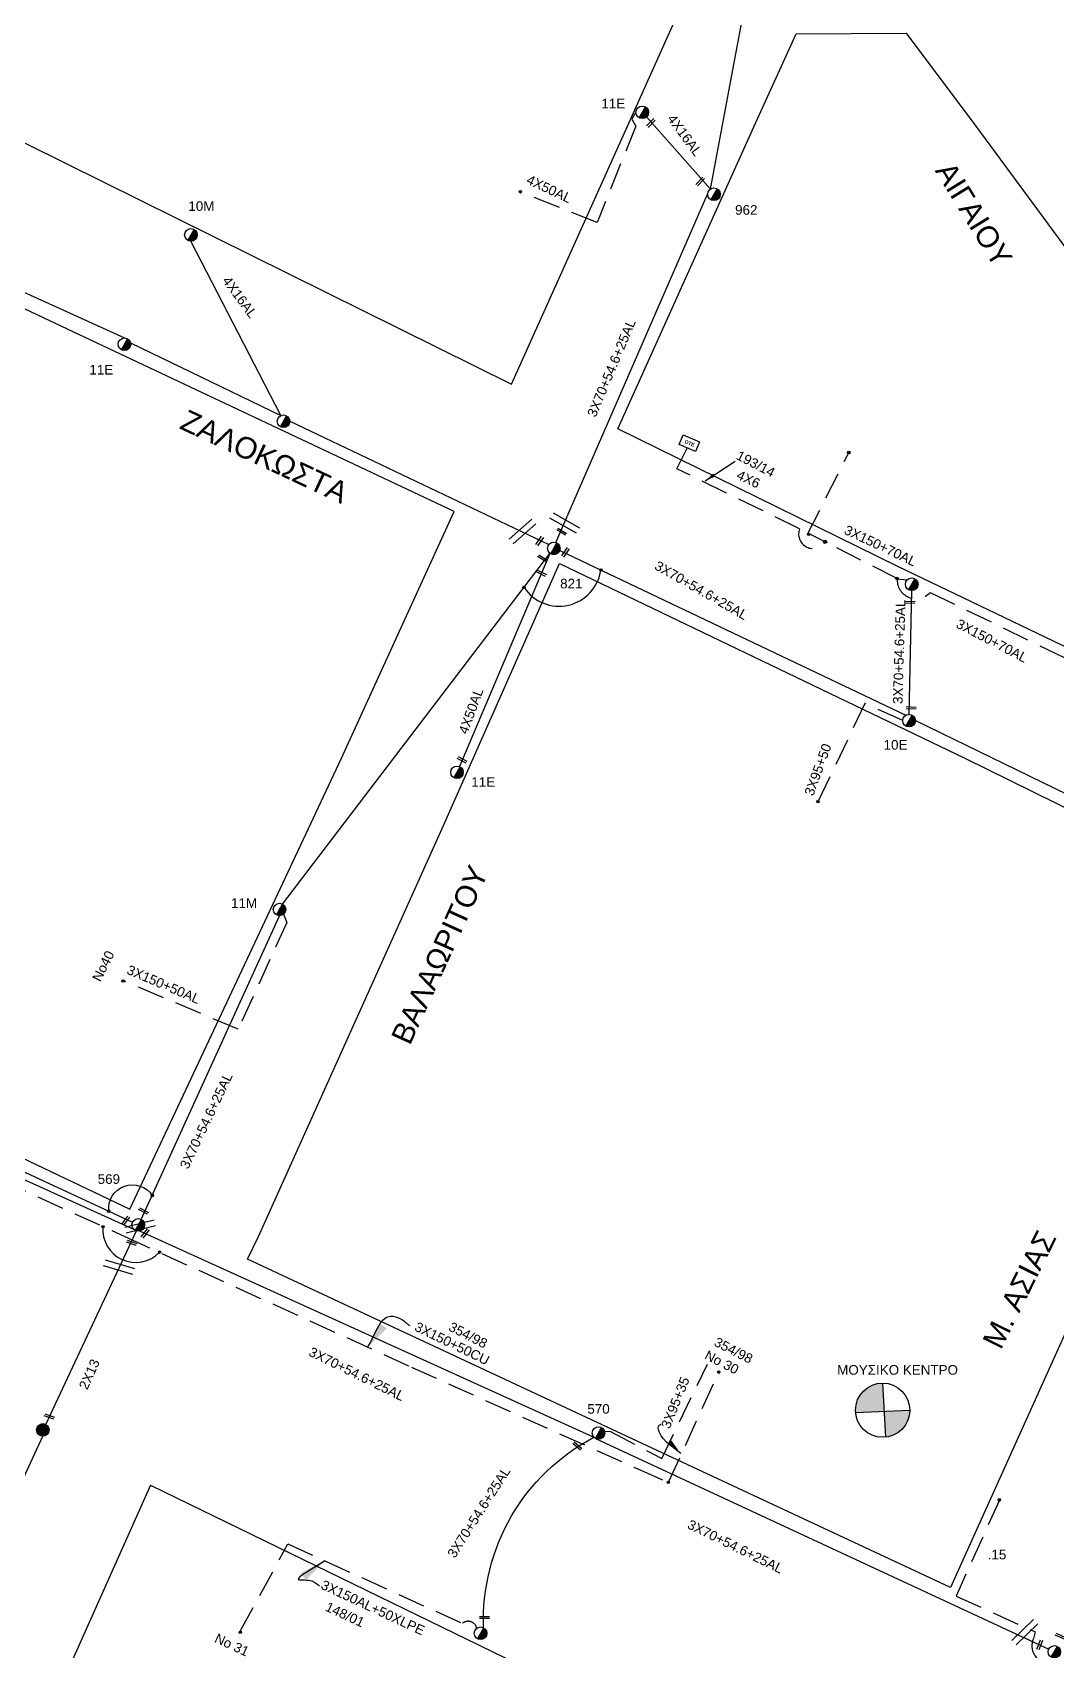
# Model space of a CAD drawing. Header units: millimetres. Extents: x 926 to 2032, y 728 to 1260.
# Drawn here: x 1060.8 to 1156.8, y 811.9 to 963.6 of the extents above; entities that cross this region are included whole.
import ezdxf

# ---------------------------------------------------------------- set-up
doc = ezdxf.new("R2010")
doc.units = ezdxf.units.MM
doc.linetypes.add('DASHED', pattern=[19.05, 12.7, -6.35])
for name, color, linetype in [('Pillar OTE', 7, 'Continuous'), ('Άγνωστα', 7, 'Continuous'), ('Γέφυρες Εναέριου Δικτύου', 7, 'Continuous'), ('Γυμνά εναέρια ΧΤ (3Φ)   4x16AL', 7, 'Continuous'), ('Γυμνά εναέρια ΧΤ (3Φ)   4x50AL', 7, 'Continuous'), ('Επιγραφές - Σχήματα', 7, 'Continuous'), ('Καλώδια ΧΤ   3x150+50AL', 7, 'DASHED'), ('Καλώδια ΧΤ   3x150+50CU', 7, 'DASHED'), ('Καλώδια ΧΤ   3x150+70AL', 7, 'DASHED'), ('Καλώδια ΧΤ   3x150AL+50XLPE', 7, 'DASHED'), ('Καλώδια ΧΤ   3x95+50 AL XLPE', 7, 'DASHED'), ('Μηχανική τομή', 7, 'Continuous'), ('Στύλος Ξύλινος', 7, 'Continuous'), ('Στύλος Ξύλινος @ 1', 7, 'Continuous'), ('Στύλος ΦΜ', 7, 'Continuous'), ('Στύλος ΦΜ @ 1', 7, 'Continuous'), ('Συνδέσεις', 7, 'Continuous'), ('Συνεστραμμένα ΧΤ   3x70+54.6+25 AL', 7, 'SYN_LINE'), ('Τομή', 7, 'Continuous'), ('Υπόβαθρο ΔΕΗ', 7, 'Continuous'), ('Υπόγεια καλώδια Δικτύου ΧΤ και Παρ. ΧΤ - 3X150+70 AL', 7, 'DASHED'), ('Υπόγεια καλώδια Παροχών ΧΤ   .15', 7, 'DASHED'), ('Υπόγεια καλώδια Παροχών ΧΤ   4x50AL', 7, 'DASHED'), ('Υπόγεια καλώδια Παροχών ΧΤ   4x6', 7, 'DASHED')]:
    doc.layers.add(name, color=color, linetype=linetype)
doc.styles.get("Standard").update_dxf_attribs({"font": 'arial.ttf'})
doc.linetypes.add('SYN_LINE', pattern='A,0.5,-0.0001,["/\\/\\/\\/",Standard,S=0.1,R=0,X=0,Y=-0.05],-0.25', length=0.7501)
doc.dimstyles.new('ISO-25', dxfattribs={"dimtxt": 2.5, "dimasz": 2.5, "dimexe": 1.25, "dimexo": 0.625, "dimtad": 1, "dimtxsty": 'Standard', "dimcen": 2.5, "dimadec": 0, "dimazin": 0, "dimtfac": 1, "dimtmove": 0, "dimatfit": 3, "dimfxl": 1, "dimarcsym": 0})

# ---------------------------------------------------------------- blocks, each defined once
blk = doc.blocks.new('ΥΠΑΡΧΩΝ ΤΣΙΜΕΝΤΕΝΙΟΣ ΣΤΥΛΟΣ')
at = {"layer": 'Στύλος ΦΜ'}
blk.add_hatch(color=256, dxfattribs=at).paths.add_polyline_path([(-1.29, -2.28, 0.574793), (2.62, 0, 0.268822), (1.3, 2.27)])
blk.add_line((-1.29, -2.28), (1.3, 2.27), dxfattribs=at)
blk.add_circle((0, 0), 2.62, dxfattribs=at)
at = {"layer": 'Στύλος ΦΜ', "flags": 4}
for tag, p in [('ΤΥΠΟΣ', (-4.91, 3.03)), ('ΑΡΙΘΜΟΣ', (-4.68, 8.05))]:
    blk.add_attdef(tag, p, '', height=4, dxfattribs=at)
blk = doc.blocks.new('_ΣΥΝΔΕΣΗ')
at = {"layer": 'Συνδέσεις', "linetype": 'SYN_LINE', "ltscale": 40}
blk.add_hatch(color=256, dxfattribs=at).paths.add_polyline_path([(0.5, -0.01, 1), (-0.5, -0.01, 1)])
at = {"layer": 'Συνδέσεις'}
blk.add_circle((0, -0.01), 0.5, dxfattribs=at)
blk = doc.blocks.new('ΜΗΧΑΝΙΚΗ ΤΟΜΗ')
at = {"layer": 'Μηχανική τομή', "ltscale": 40}
for p, q in [((-1.89, 0.78), (1.89, 0.78)), ((1.89, 0), (-1.89, 0))]:
    blk.add_line(p, q, dxfattribs=at)
blk = doc.blocks.new('ΤΟΜΗ')
at = {"layer": 'Τομή', "ltscale": 40}
for p, q in [((-5.68, 0), (5.68, 0)), ((5.68, -2.33), (-5.68, -2.33))]:
    blk.add_line(p, q, dxfattribs=at)
blk = doc.blocks.new('ΥΠΑΡΧΩΝ ΞΥΛΙΝΟΣ ΣΤΥΛΟΣ')
at = {"layer": 'Στύλος Ξύλινος'}
h = blk.add_hatch(color=7, dxfattribs=at)
h.paths.add_polyline_path([(-2.62, 0, 0.270008), (-1.29, -2.28), (1.3, 2.27, 0.576266)])
h.paths.add_polyline_path([(-1.29, -2.28, 0.574793), (2.62, 0, 0.268822), (1.3, 2.27)])
at = {"layer": 'Στύλος Ξύλινος', "color": 7}
blk.add_line((-1.29, -2.28), (1.3, 2.27), dxfattribs=at)
blk.add_circle((0, 0), 2.62, dxfattribs=at)
at = {"layer": 'Στύλος Ξύλινος', "flags": 4}
for tag, p in [('ΑΡΙΘΜΟΣ', (-4.91, 8.6)), ('ΤΥΠΟΣ', (-4.85, 3.39))]:
    blk.add_attdef(tag, p, '', height=4, dxfattribs=at)
blk = doc.blocks.new('TSONTA XT1')
at = {"ltscale": 40}
h = blk.add_hatch(color=256, dxfattribs=at)
h.dxf.hatch_style = 1
h.paths.add_polyline_path([(595.96, 2487.66), (597.07, 2488.77), (595.96, 2489.87), (594.85, 2488.77)])
blk.add_lwpolyline([(594.85, 2488.77), (595.96, 2489.87), (597.07, 2488.77), (595.96, 2487.66)], close=True, dxfattribs=at)
blk = doc.blocks.new('PILLAR ΟΤΕ')
at = {"layer": 'Pillar OTE', "ltscale": 40}
blk.add_lwpolyline([(-3.31, 2.02), (3.39, 2.02), (3.39, -1.99), (-3.31, -1.99)], close=True, dxfattribs=at)
at = {"layer": 'Pillar OTE', "insert": (-1.81, 0.71), "char_height": 1.3575, "width": 109.961, "attachment_point": 1}
blk.add_mtext('{\\fArial|b1|i0|c161|p34;OTE}', dxfattribs=at)

msp = doc.modelspace()

# ---------------------------------------------------------------- hatches: boundary and pattern name
at = {"layer": 'Επιγραφές - Σχήματα'}
for points in [[(1140.59, 834.29), (1140.46, 836.93, 0.414214), (1137.92, 834.39, 0.018884), (1137.93, 834.19)], [(1143.01, 834.39), (1140.59, 834.29), (1140.72, 831.86, 0.385387)]]:
    msp.add_hatch(color=1, dxfattribs=at).paths.add_polyline_path(points)

# ---------------------------------------------------------------- linework, layer by layer
at = {"layer": 'Άγνωστα', "color": 151}
for points in [[(1062.03, 833.05), (1070.51, 851.2)], [(1048.55, 803.43), (1061.74, 831.95)]]:
    msp.add_lwpolyline(points, dxfattribs=at)
at = {"layer": 'Άγνωστα', "color": 173, "linetype": 'DASHED', "ltscale": 0.2}
msp.add_lwpolyline([(1114.41, 832.42), (1114.94, 832.38), (1119.75, 829.86), (1124.04, 838.71)], dxfattribs=at)
at = {"layer": 'Άγνωστα', "color": 133, "linetype": 'DASHED', "ltscale": 0.2}
msp.add_lwpolyline([(1120.39, 827.63), (1125.1, 837.95)], dxfattribs=at)
at = {"layer": 'Γέφυρες Εναέριου Δικτύου', "ltscale": 0.2}
for points in [[(1067.92, 853.05, -0.785124), (1072, 854.52, 0.664226)], [(1067.37, 851.6, 0.712373), (1072.67, 849.2, -0.430583)]]:
    msp.add_lwpolyline(points, format="xyb", dxfattribs=at)
at = {"layer": 'Γυμνά εναέρια ΧΤ (3Φ)   4x16AL', "color": 133}
msp.add_lwpolyline([(1124.31, 948.86), (1118.32, 955.62)], dxfattribs=at)
at = {"layer": 'Γυμνά εναέρια ΧΤ (3Φ)   4x16AL', "color": 173}
msp.add_lwpolyline([(1084.05, 927.63), (1075.62, 943.98)], dxfattribs=at)
at = {"layer": 'Γυμνά εναέρια ΧΤ (3Φ)   4x50AL', "color": 6}
msp.add_lwpolyline([(1109.28, 914.71), (1100.79, 894.73)], dxfattribs=at)
at = {"layer": 'Επιγραφές - Σχήματα', "color": 1}
for points in [[(1140.46, 836.93), (1140.72, 831.86)], [(1137.93, 834.19), (1143.01, 834.39)]]:
    msp.add_lwpolyline(points, dxfattribs=at)
msp.add_circle((1140.46, 834.39), 2.54, dxfattribs=at)
at = {"layer": 'Καλώδια ΧΤ   3x150+50AL', "color": 6, "ltscale": 0.2}
msp.add_lwpolyline([(1084.3, 880.88), (1084.6, 880.12), (1080.06, 870.1), (1069.37, 874.6)], dxfattribs=at)
at = {"layer": 'Καλώδια ΧΤ   3x150+50CU', "color": 133, "ltscale": 0.2}
msp.add_lwpolyline([(1005.69, 881.27, 0.953028), (1007.75, 879.13), (1024.71, 871.51), (1043.95, 862.34), (1069.43, 850.66), (1096.29, 838.44), (1117.52, 828.88), (1120.38, 827.61)], format="xyb", dxfattribs=at)
at = {"layer": 'Καλώδια ΧΤ   3x150+70AL', "color": 6, "ltscale": 0.2}
msp.add_lwpolyline([(1141.82, 912.36), (1133.65, 916.51)], dxfattribs=at)
msp.add_lwpolyline([(1141.82, 912.36, 0.715204), (1144.91, 911.06), (1159.89, 903.77)], format="xyb", dxfattribs=at)
at = {"layer": 'Καλώδια ΧΤ   3x150AL+50XLPE', "color": 173, "ltscale": 0.2}
msp.add_lwpolyline([(1080.25, 813.68), (1084.71, 821.85), (1101.07, 814.41, -0.564665), (1102.41, 813.95, -7.847193)], format="xyb", dxfattribs=at)
at = {"layer": 'Καλώδια ΧΤ   3x95+50 AL XLPE', "color": 6, "linetype": 'DASHED', "ltscale": 0.2}
msp.add_lwpolyline([(1142.35, 899.03), (1138.8, 900.64), (1134.39, 891.42)], dxfattribs=at)
at = {"layer": 'Συνεστραμμένα ΧΤ   3x70+54.6+25 AL', "color": 133, "ltscale": 20}
for points in [[(1124.31, 948.86), (1130.59, 982.26)], [(1109.82, 915.74), (1124.06, 948.38)]]:
    msp.add_lwpolyline(points, dxfattribs=at)
at = {"layer": 'Συνεστραμμένα ΧΤ   3x70+54.6+25 AL', "color": 173, "ltscale": 20}
for points in [[(1055.46, 941.22), (1069.39, 934.91)], [(1069.97, 934.45), (1084.05, 927.63)], [(1084.89, 927.1), (1109.16, 915.54)], [(1040.43, 865.8), (1041.5, 864.39), (1070.24, 851.37)], [(1070.81, 851.19), (1113.4, 831.85)], [(1113.54, 831.74), (1156.03, 811.99)]]:
    msp.add_lwpolyline(points, dxfattribs=at)
at = {"layer": 'Συνεστραμμένα ΧΤ   3x70+54.6+25 AL', "color": 6, "ltscale": 20}
for points in [[(1110.19, 914.99), (1142.64, 899.54)], [(1084.21, 881.84), (1109.28, 914.71)], [(1142.94, 899.62), (1143.19, 911.23)], [(1143.53, 899.03), (1162.49, 889.84)], [(1070.97, 852.27), (1083.92, 880.74)], [(1040.43, 865.8), (1070.15, 852.01)]]:
    msp.add_lwpolyline(points, dxfattribs=at)
at = {"layer": 'Συνεστραμμένα ΧΤ   3x70+54.6+25 AL', "color": 173, "ltscale": 20}
msp.add_lwpolyline([(1103.06, 813.99, -0.289022), (1113.4, 831.85, -1.586686)], format="xyb", dxfattribs=at)
at = {"layer": 'Υπόβαθρο ΔΕΗ'}
for points in [[(1116.54, 954.76), (1129.02, 982.58), (1089.82, 1024.17), (1072.77, 1034.21), (1057.16, 1001.58), (1038.68, 963.57), (1056.83, 954.76), (1105.66, 930.57)], [(1149.21, 954.76), (1185.92, 904.96), (1181.16, 894.64), (1141.9, 913.49), (1115.63, 926.39), (1128.42, 954.76), (1132.37, 963.42), (1142.68, 963.48)]]:
    msp.add_lwpolyline(points, close=True, dxfattribs=at)
for points in [[(1003.4, 885.13), (1042.21, 866.42), (1069.88, 853.23), (1089.73, 895.53), (1100.3, 918.65), (1062.39, 936.52), (1033.47, 950.21), (1020.92, 922.54), (1003.4, 885.13)], [(1081.95, 850.66), (1099.16, 888.92), (1110.16, 913.75), (1148.18, 895.51), (1175.57, 882.01), (1161.66, 850.66), (1146.82, 817.78), (1080.93, 848.54), (1081.95, 850.66)], [(1071.83, 827.37), (1034.33, 743.46)], [(1071.83, 827.37), (1137.16, 795.56), (1113.82, 742.11)]]:
    msp.add_lwpolyline(points, dxfattribs=at)
msp.add_arc((1110.14, 913.7), 3.94, 213.365, 352.0461, dxfattribs=at)
at = {"layer": 'Υπόγεια καλώδια Δικτύου ΧΤ και Παρ. ΧΤ - 3X150+70 AL', "color": 6, "ltscale": 0.2}
msp.add_lwpolyline([(1133.42, 916.51), (1137.34, 924.27)], dxfattribs=at)
at = {"layer": 'Υπόγεια καλώδια Δικτύου ΧΤ και Παρ. ΧΤ - 3X150+70 AL', "color": 27, "ltscale": 0.2}
msp.add_lwpolyline([(1141.72, 912.32), (1142.79, 912.24)], dxfattribs=at)
at = {"layer": 'Υπόγεια καλώδια Παροχών ΧΤ   .15', "color": 151, "ltscale": 0.2}
msp.add_lwpolyline([(1151.41, 825.96), (1147.34, 816.96), (1154.76, 813.61), (1154.6, 812.99, 0.644622), (1156.58, 810.72, -0.458489)], format="xyb", dxfattribs=at)
at = {"layer": 'Υπόγεια καλώδια Παροχών ΧΤ   4x50AL', "color": 133, "ltscale": 0.2}
msp.add_lwpolyline([(1117.34, 956.06), (1116.94, 955.43), (1117.32, 954.76), (1113.7, 945.72), (1106.6, 948.56)], dxfattribs=at)
at = {"layer": 'Υπόγεια καλώδια Παροχών ΧΤ   4x6', "color": 6, "linetype": 'DASHED', "ltscale": 0.2}
msp.add_lwpolyline([(1134.99, 915.63, -0.831137), (1132.67, 917.01), (1121.18, 922.65), (1122.13, 924.59)], format="xyb", dxfattribs=at)

# ---------------------------------------------------------------- block references
at = {"layer": 'Pillar OTE', "xscale": 0.25, "yscale": 0.25, "zscale": 0.25, "rotation": 336.9849065854682}
msp.add_blockref('PILLAR ΟΤΕ', (1122.33, 925.04), dxfattribs=at)
at = {"layer": 'Μηχανική τομή'}
for p, xscale, yscale, zscale, rotation in [((1118.81, 954.99), 0.2500000000000186, 0.2500000000000186, 0.2500000000000186, 45.84782750002609), ((1123.43, 949.5), 0.2500000000000186, 0.2500000000000186, 0.2500000000000186, 45.84782750002609), ((1123.43, 949.5), 0.2500000000000186, 0.2500000000000186, 0.2500000000000186, 45.84782750002609), ((1108.39, 915.82), 0.2499999999999856, 0.2499999999999856, 0.2499999999999856, 55.52971952858554), ((1110.32, 916.67), 0.2499999999999435, 0.2499999999999435, 0.2499999999999435, 328.6150786816195), ((1110.82, 914.75), 0.2499999999999856, 0.2499999999999856, 0.2499999999999856, 55.52971952858554), ((1108.52, 914.16), 0.2499999999999435, 0.2499999999999435, 0.2499999999999435, 328.6150786816195), ((1108.45, 912.76), 0.2500000000000018, 0.2500000000000018, 0.2500000000000018, 332.9246474525078), ((1143.02, 910.02), 0.2500000000000006, 0.2500000000000006, 0.2500000000000006, 357.3554748419702), ((1143.13, 900.13), 0.2500000000000006, 0.2500000000000006, 0.2500000000000006, 357.3554748419702), ((1100.99, 895.27), 0.2500000000000018, 0.2500000000000018, 0.2500000000000018, 332.9246474525078), ((1069.58, 852.1), 0.2500000000000104, 0.2500000000000104, 0.2500000000000104, 53.28243337071995), ((1071.13, 852.98), 0.2500000000000018, 0.2500000000000018, 0.2500000000000018, 332.9246474525078), ((1071.41, 850.91), 0.2500000000000104, 0.2500000000000104, 0.2500000000000104, 53.28243337071995), ((1070.03, 850), 0.2499999999999903, 0.2499999999999903, 0.2499999999999903, 340.5964267572301), ((1062.32, 833.7), 0.2499999999999903, 0.2499999999999903, 0.2499999999999903, 340.5964267572301), ((1111.78, 830.96), 0.2499999999999873, 0.2499999999999873, 0.2499999999999873, 318.4804697948467), ((1157.08, 813.11), 0.2500000000000259, 0.2500000000000259, 0.2500000000000259, 335.7658886918294), ((1155.27, 812.36), 0.250000000000042, 0.250000000000042, 0.250000000000042, 68.32263030041895)]:
    msp.add_blockref('ΜΗΧΑΝΙΚΗ ΤΟΜΗ', p, dxfattribs=dict(at, xscale=xscale, yscale=yscale, zscale=zscale, rotation=rotation))
at = {"layer": 'Μηχανική τομή', "xscale": 0.25, "yscale": 0.25, "zscale": 0.25}
msp.add_blockref('ΜΗΧΑΝΙΚΗ ΤΟΜΗ', (1103.13, 814.87), dxfattribs=at)
at = {"layer": 'Στύλος Ξύλινος @ 1', "ltscale": 40, "xscale": 0.2249999999999091, "yscale": 0.2249999999999091, "zscale": 0.2249999999999091}
msp.add_blockref('ΥΠΑΡΧΩΝ ΞΥΛΙΝΟΣ ΣΤΥΛΟΣ', (1061.74, 832.54), dxfattribs=at)
at = {"layer": 'Στύλος ΦΜ @ 1', "ltscale": 40}
ref = msp.add_blockref('ΥΠΑΡΧΩΝ ΤΣΙΜΕΝΤΕΝΙΟΣ ΣΤΥΛΟΣ', (1117.93, 956.06), dxfattribs=dict(at, xscale=0.2249999999999091, yscale=0.2249999999999091, zscale=0.2249999999999091))
ref.add_attrib('ΤΥΠΟΣ', '11E', (1114.09, 956.43), dxfattribs={"layer": 'Στύλος ΦΜ', "height": 0.9, "flags": 4})
ref = msp.add_blockref('ΥΠΑΡΧΩΝ ΤΣΙΜΕΝΤΕΝΙΟΣ ΣΤΥΛΟΣ', (1124.65, 948.38), dxfattribs=dict(at, xscale=0.2249999999999091, yscale=0.2249999999999091, zscale=0.2249999999999091))
ref.add_attrib('ΤΥΠΟΣ', '962', (1126.63, 946.46), dxfattribs={"layer": 'Στύλος ΦΜ', "height": 0.9, "flags": 4})
ref = msp.add_blockref('ΥΠΑΡΧΩΝ ΤΣΙΜΕΝΤΕΝΙΟΣ ΣΤΥΛΟΣ', (1075.62, 944.57), dxfattribs=dict(at, xscale=0.2249999999999091, yscale=0.2249999999999091, zscale=0.2249999999999091))
ref.add_attrib('ΤΥΠΟΣ', '10M', (1075.38, 946.82), dxfattribs={"layer": 'Στύλος ΦΜ', "height": 0.9, "flags": 4})
ref = msp.add_blockref('ΥΠΑΡΧΩΝ ΤΣΙΜΕΝΤΕΝΙΟΣ ΣΤΥΛΟΣ', (1069.39, 934.32), dxfattribs=dict(at, xscale=0.2249999999999091, yscale=0.2249999999999091, zscale=0.2249999999999091))
ref.add_attrib('ΤΥΠΟΣ', '11E', (1066.1, 931.48), dxfattribs={"layer": 'Στύλος ΦΜ', "height": 0.9, "flags": 4})
at = {"layer": 'Στύλος ΦΜ @ 1', "ltscale": 40, "xscale": 0.2249999999999091, "yscale": 0.2249999999999091, "zscale": 0.2249999999999091}
for p in [(1084.3, 927.1), (1143.19, 911.82), (1102.77, 813.48)]:
    msp.add_blockref('ΥΠΑΡΧΩΝ ΤΣΙΜΕΝΤΕΝΙΟΣ ΣΤΥΛΟΣ', p, dxfattribs=at)
at = {"layer": 'Στύλος ΦΜ @ 1', "ltscale": 40}
ref = msp.add_blockref('ΥΠΑΡΧΩΝ ΤΣΙΜΕΝΤΕΝΙΟΣ ΣΤΥΛΟΣ', (1109.64, 915.18), dxfattribs=dict(at, xscale=0.2249999999999091, yscale=0.2249999999999091, zscale=0.2249999999999091))
ref.add_attrib('ΤΥΠΟΣ', '821', (1110.23, 911.43), dxfattribs={"layer": 'Στύλος ΦΜ', "height": 0.9, "flags": 4})
ref = msp.add_blockref('ΥΠΑΡΧΩΝ ΤΣΙΜΕΝΤΕΝΙΟΣ ΣΤΥΛΟΣ', (1142.94, 899.03), dxfattribs=dict(at, xscale=0.2249999999999091, yscale=0.2249999999999091, zscale=0.2249999999999091))
ref.add_attrib('ΤΥΠΟΣ', '10E', (1140.55, 896.32), dxfattribs={"layer": 'Στύλος ΦΜ', "height": 0.9, "flags": 4})
ref = msp.add_blockref('ΥΠΑΡΧΩΝ ΤΣΙΜΕΝΤΕΝΙΟΣ ΣΤΥΛΟΣ', (1100.56, 894.19), dxfattribs=dict(at, xscale=0.2249999999999091, yscale=0.2249999999999091, zscale=0.2249999999999091))
ref.add_attrib('ΤΥΠΟΣ', '11E', (1101.9, 892.83), dxfattribs={"layer": 'Στύλος ΦΜ', "height": 0.9, "flags": 4})
ref = msp.add_blockref('ΥΠΑΡΧΩΝ ΤΣΙΜΕΝΤΕΝΙΟΣ ΣΤΥΛΟΣ', (1083.92, 881.33), dxfattribs=dict(at, xscale=0.2249999999999091, yscale=0.2249999999999091, zscale=0.2249999999999091))
ref.add_attrib('ΤΥΠΟΣ', '11M', (1079.38, 881.48), dxfattribs={"layer": 'Στύλος ΦΜ', "height": 0.9, "flags": 4})
ref = msp.add_blockref('ΥΠΑΡΧΩΝ ΤΣΙΜΕΝΤΕΝΙΟΣ ΣΤΥΛΟΣ', (1070.68, 851.76), dxfattribs=dict(at, xscale=0.2249999999999091, yscale=0.2249999999999091, zscale=0.2249999999999091))
ref.add_attrib('ΤΥΠΟΣ', '569', (1066.88, 855.61), dxfattribs={"layer": 'Στύλος ΦΜ', "height": 0.9, "flags": 4})
ref = msp.add_blockref('ΥΠΑΡΧΩΝ ΤΣΙΜΕΝΤΕΝΙΟΣ ΣΤΥΛΟΣ', (1113.83, 832.25), dxfattribs=dict(at, xscale=0.2249999999999091, yscale=0.2249999999999091, zscale=0.2249999999999091))
ref.add_attrib('ΑΡΙΘΜΟΣ', '570', (1112.78, 834.06), dxfattribs={"layer": 'Στύλος ΦΜ', "height": 0.9, "flags": 4})
ref = msp.add_blockref('ΥΠΑΡΧΩΝ ΤΣΙΜΕΝΤΕΝΙΟΣ ΣΤΥΛΟΣ', (1156.56, 811.74), dxfattribs=dict(at, xscale=0.2249999999999091, yscale=0.2249999999999091, zscale=0.2249999999999091))
ref.add_attrib('ΤΥΠΟΣ', '12EB', (1159.91, 815.92), dxfattribs={"layer": 'Στύλος ΦΜ', "height": 0.9, "flags": 4})
at = {"layer": 'Συνδέσεις', "xscale": 0.2249999999999091, "yscale": 0.2249999999999091, "zscale": 0.2249999999999091}
for p in [(1106.5, 948.61), (1137.29, 924.17), (1133.54, 916.51), (1114.05, 913.16), (1141.82, 912.36), (1106.85, 911.54), (1134.39, 891.43), (1069.27, 874.64), (1072, 854.52), (1067.92, 853.05), (1067.38, 851.6), (1072.68, 849.21), (1125.1, 837.96), (1120.38, 827.64), (1151.41, 825.99), (1080.25, 813.57)]:
    msp.add_blockref('_ΣΥΝΔΕΣΗ', p, dxfattribs=at)
at = {"layer": 'Συνδέσεις', "xscale": 0.1641145078320614, "yscale": 0.1641145078320614, "zscale": 0.1641145078320614, "rotation": 332.9265452581728}
msp.add_blockref('TSONTA XT1', (862.08, 596.62), dxfattribs=at)
at = {"layer": 'Τομή'}
for p, xscale, yscale, zscale, rotation in [((1106.51, 916.98), 0.2500000000000276, 0.2500000000000276, 0.2500000000000276, 41.60950404123366), ((1110.8, 917.81), 0.2500000000000276, 0.2500000000000276, 0.2500000000000276, 330.6174280757647), ((1070.79, 851.89), 0.2499999999999451, 0.2499999999999451, 0.2499999999999451, 13.66117328053556), ((1068.96, 848.08), 0.2499999999999818, 0.2499999999999818, 0.2499999999999818, 343.8558044023795), ((1153.59, 813.8), 0.2500000000000009, 0.2500000000000009, 0.2500000000000009, 43.80307063828892)]:
    msp.add_blockref('ΤΟΜΗ', p, dxfattribs=dict(at, xscale=xscale, yscale=yscale, zscale=zscale, rotation=rotation))

# ---------------------------------------------------------------- texts
at = {"layer": 'Γυμνά εναέρια ΧΤ (3Φ)   4x16AL', "color": 7, "char_height": 0.9, "width": 84.1859, "attachment_point": 1}
for s, insert, rotation in [('4X16AL', (1120.95, 955.98), 306.4539), ('4X16AL', (1079.24, 940.8), 306.4539), ('4X6', (1127.07, 922.56), 334.3394)]:
    msp.add_mtext(s, dxfattribs=dict(at, insert=insert, rotation=rotation))
at = {"layer": 'Γυμνά εναέρια ΧΤ (3Φ)   4x50AL', "color": 7, "insert": (1100.68, 898), "char_height": 0.9, "width": 84.1859, "attachment_point": 1, "rotation": 69.9214}
msp.add_mtext('4X50AL', dxfattribs=at)
at = {"layer": 'Επιγραφές - Σχήματα', "char_height": 2, "width": 22.6323, "attachment_point": 1}
for s, insert, rotation in [('ΑΙΓΑΙΟΥ', (1147.03, 951.64), 301.611), ('ΖΑΛΟΚΩΣΤΑ', (1075.3, 928.27), 334.9878), ('ΒΑΛΑΩΡΙΤΟΥ', (1094.32, 869.34), 65.5921), ('Μ. ΑΣΙΑΣ', (1149.75, 840.86), 63.6206)]:
    msp.add_mtext(s, dxfattribs=dict(at, insert=insert, rotation=rotation))
at = {"layer": 'Επιγραφές - Σχήματα', "color": 7, "char_height": 0.9}
for s, insert, width, attachment_point, rotation in [('193/14', (1127.07, 924.39), 84.1859, 1, 332.4812), ('3X95+50', (1133.1, 892.22), 84.1859, 1, 69.9214), ('No40', (1066.32, 874.89), 84.1859, 1, 63.2515), ('354/98', (1100.1, 842.71), 84.1859, 1, 332.8536), ('354/98', (1124.98, 841.28), 84.1859, 1, 332.9072), ('2X13', (1065.08, 836.61), 84.1859, 1, 65.9332), ('No 30', (1124.1, 840.05), 84.1859, 1, 332.9072), ('3X95+35', (1119.66, 832.92), 84.1859, 1, 67.9934), ('148/01', (1090.06, 815.23), 13.9242, 5, 335.1121), ('No 31', (1079.46, 812.39), 13.9242, 5, 335.1121)]:
    msp.add_mtext(s, dxfattribs=dict(at, insert=insert, width=width, attachment_point=attachment_point, rotation=rotation))
at = {"layer": 'Επιγραφές - Σχήματα', "color": 1, "insert": (1136.2, 838.62), "char_height": 0.9, "width": 15.9207, "attachment_point": 1}
msp.add_mtext('ΜΟΥΣΙΚΟ ΚΕΝΤΡΟ', dxfattribs=at)
at = {"layer": 'Καλώδια ΧΤ   3x150+50AL', "color": 7, "insert": (1069.88, 876.16), "char_height": 0.9, "width": 84.1859, "attachment_point": 1, "rotation": 336.8189}
msp.add_mtext('3X150+50AL', dxfattribs=at)
at = {"layer": 'Καλώδια ΧΤ   3x150+50CU', "color": 7, "insert": (1096.89, 842.71), "char_height": 0.9, "width": 84.1859, "attachment_point": 1, "rotation": 334.0684}
msp.add_mtext('3X150+50CU', dxfattribs=at)
at = {"layer": 'Καλώδια ΧΤ   3x150+70AL', "color": 7, "insert": (1147.68, 908.61), "char_height": 0.9, "width": 84.1859, "attachment_point": 1, "rotation": 332.4812}
msp.add_mtext('3X150+70AL', dxfattribs=at)
at = {"layer": 'Καλώδια ΧΤ   3x150AL+50XLPE', "color": 7, "insert": (1092.68, 815.88), "char_height": 0.9, "width": 13.9242, "attachment_point": 5, "rotation": 335.1121}
msp.add_mtext('3X150AL+50XLPE', dxfattribs=at)
at = {"layer": 'Συνεστραμμένα ΧΤ   3x70+54.6+25 AL', "color": 7, "char_height": 0.9, "width": 84.1859, "attachment_point": 1}
for insert, rotation in [((1112.73, 927.76), 67.2219), ((1119.44, 914.06), 330.2889), ((1141.42, 900.61), 88.3268), ((1074.54, 857.31), 64.4811), ((1086.98, 840.35), 333.8028), ((1099.6, 820.94), 57.4993), ((1122.47, 824.18), 333.8028)]:
    msp.add_mtext('3X70+54.6+25AL', dxfattribs=dict(at, insert=insert, rotation=rotation))
at = {"layer": 'Υπόγεια καλώδια Δικτύου ΧΤ και Παρ. ΧΤ - 3X150+70 AL', "color": 7, "insert": (1137.15, 917.4), "char_height": 0.9, "width": 84.1859, "attachment_point": 1, "rotation": 334.704}
msp.add_mtext('3X150+70AL', dxfattribs=at)
at = {"layer": 'Υπόγεια καλώδια Παροχών ΧΤ   .15', "color": 7, "insert": (1150.31, 821.31), "char_height": 0.9, "width": 84.1859, "attachment_point": 1}
msp.add_mtext('.15', dxfattribs=at)
at = {"layer": 'Υπόγεια καλώδια Παροχών ΧΤ   4x50AL', "color": 7, "insert": (1107.37, 950.24), "char_height": 0.9, "width": 84.1859, "attachment_point": 1, "rotation": 334.7232}
msp.add_mtext('4X50AL', dxfattribs=at)

# ---------------------------------------------------------------- leaders
at = {"layer": 'Επιγραφές - Σχήματα', "ltscale": 40}
msp.add_leader([(1123.83, 921.5), (1126.64, 923.36)], dimstyle='ISO-25', override={"dimasz": 1, "dimtad": 0}, dxfattribs=at)
at = {"layer": 'Επιγραφές - Σχήματα', "path_type": 1}
for points, override in [([(1092.16, 840.28), (1094.33, 843.21), (1095.33, 842.93), (1096.13, 842.33)], {"dimgap": 0.625, "dimtad": 0}), ([(1121.53, 830.32), (1119.52, 832.37), (1119.52, 832.99), (1119.67, 833.07)], {"dimasz": 1.5, "dimgap": 0.625, "dimtad": 0}), ([(1088.17, 820.28), (1085.75, 818.5), (1086.95, 818.39), (1087.68, 817.93)], {"dimgap": 0.625, "dimtad": 0})]:
    msp.add_leader(points, dimstyle='ISO-25', override=override, dxfattribs=at)

doc.saveas('drawing.dxf')
